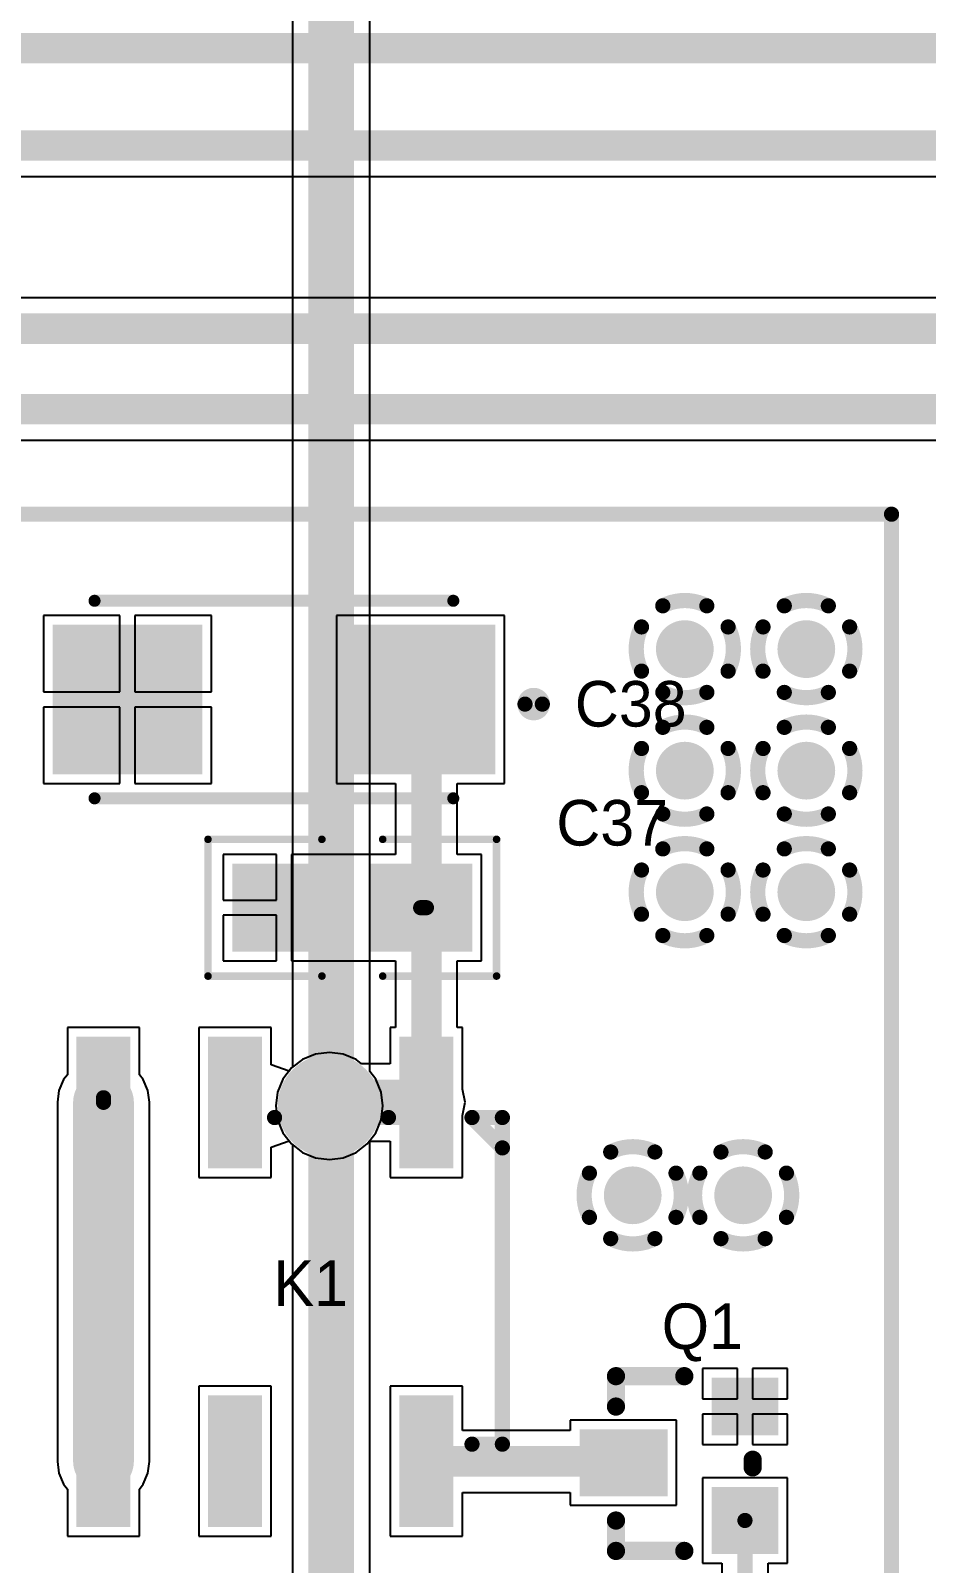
# Model space of a CAD drawing. Header units: millimetres. Extents: x 6.83 to 16.18, y 4.59 to 12.3.
# Drawn here: x 9.455 to 10.045, y 8.687 to 9.695 of the extents above; entities that cross this region are included whole.
import ezdxf

# ---------------------------------------------------------------- set-up
doc = ezdxf.new("R2010")
doc.units = ezdxf.units.MM
doc.header["$MEASUREMENT"] = 0
for name, color, linetype in [('BottomLayer', 5, 'Continuous'), ('BottomSolder', 6, 'Continuous'), ('InternalPlane1', 76, 'Continuous'), ('InternalPlane2', 16, 'Continuous'), ('MultiLayer', 9, 'Continuous'), ('TopLayer', 1, 'Continuous'), ('TopOverlay', 2, 'Continuous'), ('TopPaste', 8, 'Continuous'), ('TopSolder', 216, 'Continuous'), ('ViaHoleLayer', 16, 'Continuous')]:
    doc.layers.add(name, color=color, linetype=linetype)

# ---------------------------------------------------------------- blocks, each defined once
blk = doc.blocks.new('SOT_23_150')
at = {"layer": 'TopLayer'}
for points in [[(0.018278, 0.052755), (0.018278, 0.082755), (-0.017722, 0.052755), (-0.017722, 0.082755)], [(-0.054722, 0.012755), (-0.054722, 0.048755), (-0.104722, 0.012755), (-0.104722, 0.048755)], [(0.018278, -0.025245), (0.018278, 0.010755), (-0.017722, -0.025245), (-0.017722, 0.010755)]]:
    blk.add_solid(points, dxfattribs=at)
at = {"layer": 'TopOverlay', "const_width": 0.012}
for points in [[(-0.084722, 0.087755), (-0.039722, 0.087755)], [(-0.084722, 0.067755), (-0.084722, 0.087755)], [(0.005278, 0.027755), (0.005278, 0.032755)], [(-0.084722, -0.027245), (-0.084722, -0.007245)], [(-0.084722, -0.027245), (-0.039722, -0.027245)]]:
    blk.add_lwpolyline(points, dxfattribs=at)
at = {"layer": 'TopOverlay', "const_width": 0.006}
for points in [[(-0.087722, 0.087755, 1), (-0.081722, 0.087755, 1)], [(-0.087722, 0.087755, 1), (-0.081722, 0.087755, 1)], [(-0.042722, 0.087755, 1), (-0.036722, 0.087755, 1)], [(-0.087722, 0.067755, 1), (-0.081722, 0.067755, 1)], [(0.002278, 0.032755, 1), (0.008278, 0.032755, 1)], [(0.002278, 0.027755, 1), (0.008278, 0.027755, 1)], [(-0.087722, -0.007245, 1), (-0.081722, -0.007245, 1)], [(-0.087722, -0.027245, 1), (-0.081722, -0.027245, 1)], [(-0.087722, -0.027245, 1), (-0.081722, -0.027245, 1)], [(-0.042722, -0.027245, 1), (-0.036722, -0.027245, 1)]]:
    blk.add_lwpolyline(points, format="xyb", close=True, dxfattribs=at)
at = {"layer": 'TopPaste'}
for points in [[(0.018278, 0.052755), (0.018278, 0.082755), (-0.017722, 0.052755), (-0.017722, 0.082755)], [(-0.054722, 0.012755), (-0.054722, 0.048755), (-0.104722, 0.012755), (-0.104722, 0.048755)], [(0.018278, -0.025245), (0.018278, 0.010755), (-0.017722, -0.025245), (-0.017722, 0.010755)]]:
    blk.add_solid(points, dxfattribs=at)
at = {"layer": 'TopSolder'}
for points in [[(0.022278, 0.048755), (0.022278, 0.086755), (-0.021722, 0.048755), (-0.021722, 0.086755)], [(-0.050722, 0.008755), (-0.050722, 0.052755), (-0.108722, 0.008755), (-0.108722, 0.052755)], [(0.022278, -0.029245), (0.022278, 0.014755), (-0.021722, -0.029245), (-0.021722, 0.014755)]]:
    blk.add_solid(points, dxfattribs=at)
blk = doc.blocks.new('6032_____185')
at = {"layer": 'TopLayer'}
for points in [[(-0.2577, -0.0003), (-0.1672, -0.0003), (-0.2577, 0.0903), (-0.1672, 0.0903)], [(-0.0648, -0.0003), (0.0257, -0.0003), (-0.0648, 0.0903), (0.0257, 0.0903)]]:
    blk.add_solid(points, dxfattribs=at)
at = {"layer": 'TopOverlay', "const_width": 0.00787}
for points in [[(0.0021, 0.11), (-0.2341, 0.11)], [(0.0021, -0.02), (-0.2341, -0.02)]]:
    blk.add_lwpolyline(points, dxfattribs=at)
at = {"layer": 'TopOverlay'}
for points, const_width in [([(-0.2361, 0.11, 1), (-0.2321, 0.11, 1)], 0.00394), ([(0.0001, 0.11, 1), (0.0041, 0.11, 1)], 0.00394), ([(-0.2813, 0.048, 1), (-0.2927, 0.048, 1)], 0.01), ([(-0.2952, 0.048, 1), (-0.2902, 0.048, 1)], 0.005), ([(-0.2838, 0.048, 1), (-0.2788, 0.048, 1)], 0.005), ([(-0.2361, -0.02, 1), (-0.2321, -0.02, 1)], 0.00394), ([(0.0001, -0.02, 1), (0.0041, -0.02, 1)], 0.00394)]:
    blk.add_lwpolyline(points, format="xyb", close=True, dxfattribs=dict(at, const_width=const_width))
at = {"layer": 'TopPaste'}
for points in [[(-0.2577, -0.0003), (-0.1672, -0.0003), (-0.2577, 0.0903), (-0.1672, 0.0903)], [(-0.0648, -0.0003), (0.0257, -0.0003), (-0.0648, 0.0903), (0.0257, 0.0903)]]:
    blk.add_solid(points, dxfattribs=at)
at = {"layer": 'TopSolder'}
for points in [[(-0.2617, -0.0043), (-0.1632, -0.0043), (-0.2617, 0.0943), (-0.1632, 0.0943)], [(-0.0688, -0.0043), (0.0297, -0.0043), (-0.0688, 0.0943), (0.0297, 0.0943)]]:
    blk.add_solid(points, dxfattribs=at)
blk = doc.blocks.new('0805_186')
at = {"layer": 'TopLayer'}
for points in [[(-0.057, 0.05), (-0.117, 0.05), (-0.057, 0), (-0.117, 0)], [(0.033, 0.05), (-0.027, 0.05), (0.033, 0), (-0.027, 0)]]:
    blk.add_solid(points, dxfattribs=at)
at = {"layer": 'TopOverlay', "const_width": 0.005}
for points in [[(-0.137, 0.07), (-0.137, -0.02)], [(-0.062, 0.07), (-0.137, 0.07)], [(0.053, 0.07), (-0.022, 0.07)], [(0.053, 0.07), (0.053, -0.02)], [(-0.062, -0.02), (-0.137, -0.02)], [(0.053, -0.02), (-0.022, -0.02)]]:
    blk.add_lwpolyline(points, dxfattribs=at)
at = {"layer": 'TopOverlay', "const_width": 0.0025}
for points in [[(-0.13825, 0.07, 1), (-0.13575, 0.07, 1)], [(-0.13825, 0.07, 1), (-0.13575, 0.07, 1)], [(-0.06325, 0.07, 1), (-0.06075, 0.07, 1)], [(-0.02325, 0.07, 1), (-0.02075, 0.07, 1)], [(0.05175, 0.07, 1), (0.05425, 0.07, 1)], [(0.05175, 0.07, 1), (0.05425, 0.07, 1)], [(-0.13825, -0.02, 1), (-0.13575, -0.02, 1)], [(-0.13825, -0.02, 1), (-0.13575, -0.02, 1)], [(-0.06325, -0.02, 1), (-0.06075, -0.02, 1)], [(-0.02325, -0.02, 1), (-0.02075, -0.02, 1)], [(0.05175, -0.02, 1), (0.05425, -0.02, 1)], [(0.05175, -0.02, 1), (0.05425, -0.02, 1)]]:
    blk.add_lwpolyline(points, format="xyb", close=True, dxfattribs=at)
at = {"layer": 'TopPaste'}
for points in [[(-0.057, 0.05), (-0.117, 0.05), (-0.057, 0), (-0.117, 0)], [(0.033, 0.05), (-0.027, 0.05), (0.033, 0), (-0.027, 0)]]:
    blk.add_solid(points, dxfattribs=at)
at = {"layer": 'TopSolder'}
for points in [[(-0.053, 0.054), (-0.121, 0.054), (-0.053, -0.004), (-0.121, -0.004)], [(0.037, 0.054), (-0.031, 0.054), (0.037, -0.004), (-0.031, -0.004)]]:
    blk.add_solid(points, dxfattribs=at)
blk = doc.blocks.new('AXICOM_IM06_201')
at = {"layer": 'TopLayer'}
for points in [[(-0.1387, 0.0719), (-0.1112, 0.0719), (-0.1387, 0.1506), (-0.1112, 0.1506)], [(-0.0127, 0.0719), (0.0148, 0.0719), (-0.0127, 0.1506), (0.0148, 0.1506)], [(0.0739, 0.0719), (0.1014, 0.0719), (0.0739, 0.1506), (0.1014, 0.1506)], [(0.1605, 0.0719), (0.188, 0.0719), (0.1605, 0.1506), (0.188, 0.1506)], [(-0.1387, -0.1643), (-0.1112, -0.1643), (-0.1387, -0.0856), (-0.1112, -0.0856)], [(-0.0127, -0.1643), (0.0148, -0.1643), (-0.0127, -0.0856), (0.0148, -0.0856)], [(0.0739, -0.1643), (0.1014, -0.1643), (0.0739, -0.0856), (0.1014, -0.0856)], [(0.1605, -0.1643), (0.188, -0.1643), (0.1605, -0.0856), (0.188, -0.0856)]]:
    blk.add_solid(points, dxfattribs=at)
at = {"layer": 'TopOverlay', "const_width": 0.01}
for points in [[(-0.155, 0.1), (-0.175, 0.1)], [(-0.175, 0.1), (-0.175, -0.115)], [(0.22, 0.1), (0.2, 0.1)], [(0.22, 0.1), (0.22, -0.115)], [(-0.155, -0.115), (-0.175, -0.095)], [(-0.155, -0.115), (-0.175, -0.115)], [(-0.025, -0.115), (-0.1, -0.115)], [(0.22, -0.115), (0.2, -0.115)]]:
    blk.add_lwpolyline(points, dxfattribs=at)
at = {"layer": 'TopOverlay', "const_width": 0.005}
for points in [[(-0.1775, 0.1, 1), (-0.1725, 0.1, 1)], [(-0.1775, 0.1, 1), (-0.1725, 0.1, 1)], [(-0.1575, 0.1, 1), (-0.1525, 0.1, 1)], [(0.1975, 0.1, 1), (0.2025, 0.1, 1)], [(0.2175, 0.1, 1), (0.2225, 0.1, 1)], [(0.2175, 0.1, 1), (0.2225, 0.1, 1)], [(-0.1775, -0.095, 1), (-0.1725, -0.095, 1)], [(-0.1775, -0.115, 1), (-0.1725, -0.115, 1)], [(-0.1775, -0.115, 1), (-0.1725, -0.115, 1)], [(-0.1575, -0.115, 1), (-0.1525, -0.115, 1)], [(-0.1575, -0.115, 1), (-0.1525, -0.115, 1)], [(-0.1025, -0.115, 1), (-0.0975, -0.115, 1)], [(-0.0275, -0.115, 1), (-0.0225, -0.115, 1)], [(0.1975, -0.115, 1), (0.2025, -0.115, 1)], [(0.2175, -0.115, 1), (0.2225, -0.115, 1)], [(0.2175, -0.115, 1), (0.2225, -0.115, 1)]]:
    blk.add_lwpolyline(points, format="xyb", close=True, dxfattribs=at)
at = {"layer": 'TopPaste'}
for points in [[(-0.1387, 0.0719), (-0.1112, 0.0719), (-0.1387, 0.1506), (-0.1112, 0.1506)], [(-0.0127, 0.0719), (0.0148, 0.0719), (-0.0127, 0.1506), (0.0148, 0.1506)], [(0.0739, 0.0719), (0.1014, 0.0719), (0.0739, 0.1506), (0.1014, 0.1506)], [(0.1605, 0.0719), (0.188, 0.0719), (0.1605, 0.1506), (0.188, 0.1506)], [(-0.1387, -0.1643), (-0.1112, -0.1643), (-0.1387, -0.0856), (-0.1112, -0.0856)], [(-0.0127, -0.1643), (0.0148, -0.1643), (-0.0127, -0.0856), (0.0148, -0.0856)], [(0.0739, -0.1643), (0.1014, -0.1643), (0.0739, -0.0856), (0.1014, -0.0856)], [(0.1605, -0.1643), (0.188, -0.1643), (0.1605, -0.0856), (0.188, -0.0856)]]:
    blk.add_solid(points, dxfattribs=at)
at = {"layer": 'TopSolder'}
for points in [[(-0.1427, 0.0679), (-0.1072, 0.0679), (-0.1427, 0.1546), (-0.1072, 0.1546)], [(-0.0167, 0.0679), (0.0188, 0.0679), (-0.0167, 0.1546), (0.0188, 0.1546)], [(0.0699, 0.0679), (0.1054, 0.0679), (0.0699, 0.1546), (0.1054, 0.1546)], [(0.1565, 0.0679), (0.192, 0.0679), (0.1565, 0.1546), (0.192, 0.1546)], [(-0.1427, -0.1683), (-0.1072, -0.1683), (-0.1427, -0.0816), (-0.1072, -0.0816)], [(-0.0167, -0.1683), (0.0188, -0.1683), (-0.0167, -0.0816), (0.0188, -0.0816)], [(0.0699, -0.1683), (0.1054, -0.1683), (0.0699, -0.0816), (0.1054, -0.0816)], [(0.1565, -0.1683), (0.192, -0.1683), (0.1565, -0.0816), (0.192, -0.0816)]]:
    blk.add_solid(points, dxfattribs=at)

msp = doc.modelspace()

# ---------------------------------------------------------------- linework, layer by layer
at = {"layer": 'BottomLayer'}
for p, q in [((9.6274, 10.5015), (9.6274, 9.0131)), ((9.6783, 9.0103), (9.6783, 10.5011)), ((9.6267, 9.0126), (9.6211, 9.0052)), ((9.6274, 9.0131), (9.6267, 9.0126)), ((9.6822, 9.0052), (9.6783, 9.0103)), ((9.6211, 9.0052), (9.6176, 8.9967)), ((9.6858, 8.9967), (9.6822, 9.0052)), ((9.6176, 8.9967), (9.6164, 8.9876)), ((9.687, 8.9876), (9.6858, 8.9967)), ((9.6164, 8.9876), (9.6176, 8.9785)), ((9.6176, 8.9785), (9.6211, 8.9699)), ((9.6822, 8.9699), (9.6858, 8.9785)), ((9.6858, 8.9785), (9.687, 8.9876)), ((9.6211, 8.9699), (9.6267, 8.9626)), ((9.6783, 8.9649), (9.6822, 8.9699)), ((9.6267, 8.9626), (9.6274, 8.9621)), ((9.6274, 8.9621), (9.6274, 8.6577)), ((9.6783, 8.6627), (9.6783, 8.9649))]:
    msp.add_line(p, q, dxfattribs=at)
at = {"layer": 'BottomLayer', "const_width": 0.03}
msp.add_lwpolyline([(9.6529, 5.819), (9.6529, 10.5315)], dxfattribs=at)
at = {"layer": 'BottomLayer'}
for points, const_width in [([(9.8782, 9.2883, 1), (9.8932, 9.2883, 1)], 0.015), ([(9.9582, 9.2883, 1), (9.9732, 9.2883, 1)], 0.015), ([(9.8782, 9.2083, 1), (9.8932, 9.2083, 1)], 0.015), ([(9.9582, 9.2083, 1), (9.9732, 9.2083, 1)], 0.015), ([(9.8782, 9.1283, 1), (9.8932, 9.1283, 1)], 0.015), ([(9.9582, 9.1283, 1), (9.9732, 9.1283, 1)], 0.015), ([(9.6392, 8.9876, 1), (9.6642, 8.9876, 1)], 0.025), ([(9.8439, 8.9288, 1), (9.8589, 8.9288, 1)], 0.015), ([(9.9166, 8.9288, 1), (9.9316, 8.9288, 1)], 0.015)]:
    msp.add_lwpolyline(points, format="xyb", close=True, dxfattribs=dict(at, const_width=const_width))
at = {"layer": 'BottomSolder'}
for points, const_width in [([(9.8762, 9.2883, 1), (9.8952, 9.2883, 1)], 0.019), ([(9.9562, 9.2883, 1), (9.9752, 9.2883, 1)], 0.019), ([(9.8762, 9.2083, 1), (9.8952, 9.2083, 1)], 0.019), ([(9.9562, 9.2083, 1), (9.9752, 9.2083, 1)], 0.019), ([(9.8762, 9.1283, 1), (9.8952, 9.1283, 1)], 0.019), ([(9.9562, 9.1283, 1), (9.9752, 9.1283, 1)], 0.019), ([(9.6372, 8.9876, 1), (9.6662, 8.9876, 1)], 0.029), ([(9.8419, 8.9288, 1), (9.8609, 8.9288, 1)], 0.019), ([(9.9146, 8.9288, 1), (9.9336, 8.9288, 1)], 0.019)]:
    msp.add_lwpolyline(points, format="xyb", close=True, dxfattribs=dict(at, const_width=const_width))
at = {"layer": 'InternalPlane1', "const_width": 0.01}
for points in [[(9.8712, 9.3168, -0.240079), (9.9002, 9.3168)], [(9.9512, 9.3168, -0.240079), (9.9802, 9.3168)], [(9.8572, 9.2738, -0.240079), (9.8572, 9.3029)], [(9.9142, 9.3029, -0.240079), (9.9142, 9.2738)], [(9.9372, 9.2738, -0.240079), (9.9372, 9.3029)], [(9.9942, 9.3029, -0.240079), (9.9942, 9.2738)], [(9.9002, 9.2598, -0.240079), (9.8712, 9.2598)], [(9.9802, 9.2598, -0.240079), (9.9512, 9.2598)], [(9.8712, 9.2368, -0.240079), (9.9002, 9.2368)], [(9.9512, 9.2368, -0.240079), (9.9802, 9.2368)], [(9.8572, 9.1938, -0.240079), (9.8572, 9.2229)], [(9.9142, 9.2229, -0.240079), (9.9142, 9.1938)], [(9.9372, 9.1938, -0.240079), (9.9372, 9.2229)], [(9.9942, 9.2229, -0.240079), (9.9942, 9.1938)], [(9.9002, 9.1798, -0.240079), (9.8712, 9.1798)], [(9.9802, 9.1798, -0.240079), (9.9512, 9.1798)], [(9.8712, 9.1568, -0.240079), (9.9002, 9.1568)], [(9.9512, 9.1568, -0.240079), (9.9802, 9.1568)], [(9.8572, 9.1138, -0.240079), (9.8572, 9.1429)], [(9.9142, 9.1429, -0.240079), (9.9142, 9.1138)], [(9.9372, 9.1138, -0.240079), (9.9372, 9.1429)], [(9.9942, 9.1429, -0.240079), (9.9942, 9.1138)], [(9.9002, 9.0998, -0.240079), (9.8712, 9.0998)], [(9.9802, 9.0998, -0.240079), (9.9512, 9.0998)], [(9.8369, 8.9573, -0.240079), (9.866, 8.9573)], [(9.9095, 8.9573, -0.240079), (9.9386, 8.9573)], [(9.8229, 8.9143, -0.240079), (9.8229, 8.9434)], [(9.8799, 8.9434, -0.240079), (9.8799, 8.9143)], [(9.8956, 8.9143, -0.240079), (9.8956, 8.9434)], [(9.9526, 8.9434, -0.240079), (9.9526, 8.9143)], [(9.866, 8.9003, -0.240079), (9.8369, 8.9003)], [(9.9386, 8.9003, -0.240079), (9.9095, 8.9003)]]:
    msp.add_lwpolyline(points, format="xyb", dxfattribs=at)
at = {"layer": 'InternalPlane1'}
for points, const_width in [([(9.8687, 9.3168, 1), (9.8737, 9.3168, 1)], 0.005), ([(9.8977, 9.3168, 1), (9.9027, 9.3168, 1)], 0.005), ([(9.9487, 9.3168, 1), (9.9537, 9.3168, 1)], 0.005), ([(9.9777, 9.3168, 1), (9.9827, 9.3168, 1)], 0.005), ([(9.8547, 9.3029, 1), (9.8597, 9.3029, 1)], 0.005), ([(9.9117, 9.3029, 1), (9.9167, 9.3029, 1)], 0.005), ([(9.9347, 9.3029, 1), (9.9397, 9.3029, 1)], 0.005), ([(9.9917, 9.3029, 1), (9.9967, 9.3029, 1)], 0.005), ([(9.8547, 9.2738, 1), (9.8597, 9.2738, 1)], 0.005), ([(9.9117, 9.2738, 1), (9.9167, 9.2738, 1)], 0.005), ([(9.9347, 9.2738, 1), (9.9397, 9.2738, 1)], 0.005), ([(9.9917, 9.2738, 1), (9.9967, 9.2738, 1)], 0.005), ([(9.8687, 9.2598, 1), (9.8737, 9.2598, 1)], 0.005), ([(9.8977, 9.2598, 1), (9.9027, 9.2598, 1)], 0.005), ([(9.9487, 9.2598, 1), (9.9537, 9.2598, 1)], 0.005), ([(9.9777, 9.2598, 1), (9.9827, 9.2598, 1)], 0.005), ([(9.8687, 9.2368, 1), (9.8737, 9.2368, 1)], 0.005), ([(9.8977, 9.2368, 1), (9.9027, 9.2368, 1)], 0.005), ([(9.9487, 9.2368, 1), (9.9537, 9.2368, 1)], 0.005), ([(9.9777, 9.2368, 1), (9.9827, 9.2368, 1)], 0.005), ([(9.8547, 9.2229, 1), (9.8597, 9.2229, 1)], 0.005), ([(9.9117, 9.2229, 1), (9.9167, 9.2229, 1)], 0.005), ([(9.9347, 9.2229, 1), (9.9397, 9.2229, 1)], 0.005), ([(9.9917, 9.2229, 1), (9.9967, 9.2229, 1)], 0.005), ([(9.8547, 9.1938, 1), (9.8597, 9.1938, 1)], 0.005), ([(9.9117, 9.1938, 1), (9.9167, 9.1938, 1)], 0.005), ([(9.9347, 9.1938, 1), (9.9397, 9.1938, 1)], 0.005), ([(9.9917, 9.1938, 1), (9.9967, 9.1938, 1)], 0.005), ([(9.8687, 9.1798, 1), (9.8737, 9.1798, 1)], 0.005), ([(9.8977, 9.1798, 1), (9.9027, 9.1798, 1)], 0.005), ([(9.9487, 9.1798, 1), (9.9537, 9.1798, 1)], 0.005), ([(9.9777, 9.1798, 1), (9.9827, 9.1798, 1)], 0.005), ([(9.8687, 9.1568, 1), (9.8737, 9.1568, 1)], 0.005), ([(9.8977, 9.1568, 1), (9.9027, 9.1568, 1)], 0.005), ([(9.9487, 9.1568, 1), (9.9537, 9.1568, 1)], 0.005), ([(9.9777, 9.1568, 1), (9.9827, 9.1568, 1)], 0.005), ([(9.8547, 9.1429, 1), (9.8597, 9.1429, 1)], 0.005), ([(9.9117, 9.1429, 1), (9.9167, 9.1429, 1)], 0.005), ([(9.9347, 9.1429, 1), (9.9397, 9.1429, 1)], 0.005), ([(9.9917, 9.1429, 1), (9.9967, 9.1429, 1)], 0.005), ([(9.8547, 9.1138, 1), (9.8597, 9.1138, 1)], 0.005), ([(9.9117, 9.1138, 1), (9.9167, 9.1138, 1)], 0.005), ([(9.9347, 9.1138, 1), (9.9397, 9.1138, 1)], 0.005), ([(9.9917, 9.1138, 1), (9.9967, 9.1138, 1)], 0.005), ([(9.8687, 9.0998, 1), (9.8737, 9.0998, 1)], 0.005), ([(9.8977, 9.0998, 1), (9.9027, 9.0998, 1)], 0.005), ([(9.9487, 9.0998, 1), (9.9537, 9.0998, 1)], 0.005), ([(9.9777, 9.0998, 1), (9.9827, 9.0998, 1)], 0.005), ([(9.6347, 8.9876, 1), (9.6687, 8.9876, 1)], 0.034), ([(9.8344, 8.9573, 1), (9.8394, 8.9573, 1)], 0.005), ([(9.8635, 8.9573, 1), (9.8685, 8.9573, 1)], 0.005), ([(9.907, 8.9573, 1), (9.912, 8.9573, 1)], 0.005), ([(9.9361, 8.9573, 1), (9.9411, 8.9573, 1)], 0.005), ([(9.8204, 8.9434, 1), (9.8254, 8.9434, 1)], 0.005), ([(9.8774, 8.9434, 1), (9.8824, 8.9434, 1)], 0.005), ([(9.8931, 8.9434, 1), (9.8981, 8.9434, 1)], 0.005), ([(9.9501, 8.9434, 1), (9.9551, 8.9434, 1)], 0.005), ([(9.8204, 8.9143, 1), (9.8254, 8.9143, 1)], 0.005), ([(9.8774, 8.9143, 1), (9.8824, 8.9143, 1)], 0.005), ([(9.8931, 8.9143, 1), (9.8981, 8.9143, 1)], 0.005), ([(9.9501, 8.9143, 1), (9.9551, 8.9143, 1)], 0.005), ([(9.8344, 8.9003, 1), (9.8394, 8.9003, 1)], 0.005), ([(9.8635, 8.9003, 1), (9.8685, 8.9003, 1)], 0.005), ([(9.907, 8.9003, 1), (9.912, 8.9003, 1)], 0.005), ([(9.9361, 8.9003, 1), (9.9411, 8.9003, 1)], 0.005)]:
    msp.add_lwpolyline(points, format="xyb", close=True, dxfattribs=dict(at, const_width=const_width))
at = {"layer": 'InternalPlane2', "const_width": 0.01}
for points in [[(9.8712, 9.3168, -0.240079), (9.9002, 9.3168)], [(9.9512, 9.3168, -0.240079), (9.9802, 9.3168)], [(9.8572, 9.2738, -0.240079), (9.8572, 9.3029)], [(9.9142, 9.3029, -0.240079), (9.9142, 9.2738)], [(9.9372, 9.2738, -0.240079), (9.9372, 9.3029)], [(9.9942, 9.3029, -0.240079), (9.9942, 9.2738)], [(9.9002, 9.2598, -0.240079), (9.8712, 9.2598)], [(9.9802, 9.2598, -0.240079), (9.9512, 9.2598)], [(9.8712, 9.2368, -0.240079), (9.9002, 9.2368)], [(9.9512, 9.2368, -0.240079), (9.9802, 9.2368)], [(9.8572, 9.1938, -0.240079), (9.8572, 9.2229)], [(9.9142, 9.2229, -0.240079), (9.9142, 9.1938)], [(9.9372, 9.1938, -0.240079), (9.9372, 9.2229)], [(9.9942, 9.2229, -0.240079), (9.9942, 9.1938)], [(9.9002, 9.1798, -0.240079), (9.8712, 9.1798)], [(9.9802, 9.1798, -0.240079), (9.9512, 9.1798)], [(9.8712, 9.1568, -0.240079), (9.9002, 9.1568)], [(9.9512, 9.1568, -0.240079), (9.9802, 9.1568)], [(9.8572, 9.1138, -0.240079), (9.8572, 9.1429)], [(9.9142, 9.1429, -0.240079), (9.9142, 9.1138)], [(9.9372, 9.1138, -0.240079), (9.9372, 9.1429)], [(9.9942, 9.1429, -0.240079), (9.9942, 9.1138)], [(9.9002, 9.0998, -0.240079), (9.8712, 9.0998)], [(9.9802, 9.0998, -0.240079), (9.9512, 9.0998)], [(9.8369, 8.9573, -0.240079), (9.866, 8.9573)], [(9.9095, 8.9573, -0.240079), (9.9386, 8.9573)], [(9.8229, 8.9143, -0.240079), (9.8229, 8.9434)], [(9.8799, 8.9434, -0.240079), (9.8799, 8.9143)], [(9.8956, 8.9143, -0.240079), (9.8956, 8.9434)], [(9.9526, 8.9434, -0.240079), (9.9526, 8.9143)], [(9.866, 8.9003, -0.240079), (9.8369, 8.9003)], [(9.9386, 8.9003, -0.240079), (9.9095, 8.9003)]]:
    msp.add_lwpolyline(points, format="xyb", dxfattribs=at)
at = {"layer": 'InternalPlane2'}
for points, const_width in [([(9.8687, 9.3168, 1), (9.8737, 9.3168, 1)], 0.005), ([(9.8977, 9.3168, 1), (9.9027, 9.3168, 1)], 0.005), ([(9.9487, 9.3168, 1), (9.9537, 9.3168, 1)], 0.005), ([(9.9777, 9.3168, 1), (9.9827, 9.3168, 1)], 0.005), ([(9.8547, 9.3029, 1), (9.8597, 9.3029, 1)], 0.005), ([(9.9117, 9.3029, 1), (9.9167, 9.3029, 1)], 0.005), ([(9.9347, 9.3029, 1), (9.9397, 9.3029, 1)], 0.005), ([(9.9917, 9.3029, 1), (9.9967, 9.3029, 1)], 0.005), ([(9.8547, 9.2738, 1), (9.8597, 9.2738, 1)], 0.005), ([(9.9117, 9.2738, 1), (9.9167, 9.2738, 1)], 0.005), ([(9.9347, 9.2738, 1), (9.9397, 9.2738, 1)], 0.005), ([(9.9917, 9.2738, 1), (9.9967, 9.2738, 1)], 0.005), ([(9.8687, 9.2598, 1), (9.8737, 9.2598, 1)], 0.005), ([(9.8977, 9.2598, 1), (9.9027, 9.2598, 1)], 0.005), ([(9.9487, 9.2598, 1), (9.9537, 9.2598, 1)], 0.005), ([(9.9777, 9.2598, 1), (9.9827, 9.2598, 1)], 0.005), ([(9.8687, 9.2368, 1), (9.8737, 9.2368, 1)], 0.005), ([(9.8977, 9.2368, 1), (9.9027, 9.2368, 1)], 0.005), ([(9.9487, 9.2368, 1), (9.9537, 9.2368, 1)], 0.005), ([(9.9777, 9.2368, 1), (9.9827, 9.2368, 1)], 0.005), ([(9.8547, 9.2229, 1), (9.8597, 9.2229, 1)], 0.005), ([(9.9117, 9.2229, 1), (9.9167, 9.2229, 1)], 0.005), ([(9.9347, 9.2229, 1), (9.9397, 9.2229, 1)], 0.005), ([(9.9917, 9.2229, 1), (9.9967, 9.2229, 1)], 0.005), ([(9.8547, 9.1938, 1), (9.8597, 9.1938, 1)], 0.005), ([(9.9117, 9.1938, 1), (9.9167, 9.1938, 1)], 0.005), ([(9.9347, 9.1938, 1), (9.9397, 9.1938, 1)], 0.005), ([(9.9917, 9.1938, 1), (9.9967, 9.1938, 1)], 0.005), ([(9.8687, 9.1798, 1), (9.8737, 9.1798, 1)], 0.005), ([(9.8977, 9.1798, 1), (9.9027, 9.1798, 1)], 0.005), ([(9.9487, 9.1798, 1), (9.9537, 9.1798, 1)], 0.005), ([(9.9777, 9.1798, 1), (9.9827, 9.1798, 1)], 0.005), ([(9.8687, 9.1568, 1), (9.8737, 9.1568, 1)], 0.005), ([(9.8977, 9.1568, 1), (9.9027, 9.1568, 1)], 0.005), ([(9.9487, 9.1568, 1), (9.9537, 9.1568, 1)], 0.005), ([(9.9777, 9.1568, 1), (9.9827, 9.1568, 1)], 0.005), ([(9.8547, 9.1429, 1), (9.8597, 9.1429, 1)], 0.005), ([(9.9117, 9.1429, 1), (9.9167, 9.1429, 1)], 0.005), ([(9.9347, 9.1429, 1), (9.9397, 9.1429, 1)], 0.005), ([(9.9917, 9.1429, 1), (9.9967, 9.1429, 1)], 0.005), ([(9.8547, 9.1138, 1), (9.8597, 9.1138, 1)], 0.005), ([(9.9117, 9.1138, 1), (9.9167, 9.1138, 1)], 0.005), ([(9.9347, 9.1138, 1), (9.9397, 9.1138, 1)], 0.005), ([(9.9917, 9.1138, 1), (9.9967, 9.1138, 1)], 0.005), ([(9.8687, 9.0998, 1), (9.8737, 9.0998, 1)], 0.005), ([(9.8977, 9.0998, 1), (9.9027, 9.0998, 1)], 0.005), ([(9.9487, 9.0998, 1), (9.9537, 9.0998, 1)], 0.005), ([(9.9777, 9.0998, 1), (9.9827, 9.0998, 1)], 0.005), ([(9.6347, 8.9876, 1), (9.6687, 8.9876, 1)], 0.034), ([(9.8344, 8.9573, 1), (9.8394, 8.9573, 1)], 0.005), ([(9.8635, 8.9573, 1), (9.8685, 8.9573, 1)], 0.005), ([(9.907, 8.9573, 1), (9.912, 8.9573, 1)], 0.005), ([(9.9361, 8.9573, 1), (9.9411, 8.9573, 1)], 0.005), ([(9.8204, 8.9434, 1), (9.8254, 8.9434, 1)], 0.005), ([(9.8774, 8.9434, 1), (9.8824, 8.9434, 1)], 0.005), ([(9.8931, 8.9434, 1), (9.8981, 8.9434, 1)], 0.005), ([(9.9501, 8.9434, 1), (9.9551, 8.9434, 1)], 0.005), ([(9.8204, 8.9143, 1), (9.8254, 8.9143, 1)], 0.005), ([(9.8774, 8.9143, 1), (9.8824, 8.9143, 1)], 0.005), ([(9.8931, 8.9143, 1), (9.8981, 8.9143, 1)], 0.005), ([(9.9501, 8.9143, 1), (9.9551, 8.9143, 1)], 0.005), ([(9.8344, 8.9003, 1), (9.8394, 8.9003, 1)], 0.005), ([(9.8635, 8.9003, 1), (9.8685, 8.9003, 1)], 0.005), ([(9.907, 8.9003, 1), (9.912, 8.9003, 1)], 0.005), ([(9.9361, 8.9003, 1), (9.9411, 8.9003, 1)], 0.005)]:
    msp.add_lwpolyline(points, format="xyb", close=True, dxfattribs=dict(at, const_width=const_width))
at = {"layer": 'MultiLayer'}
for points, const_width in [([(9.8782, 9.2883, 1), (9.8932, 9.2883, 1)], 0.015), ([(9.9582, 9.2883, 1), (9.9732, 9.2883, 1)], 0.015), ([(9.8782, 9.2083, 1), (9.8932, 9.2083, 1)], 0.015), ([(9.9582, 9.2083, 1), (9.9732, 9.2083, 1)], 0.015), ([(9.8782, 9.1283, 1), (9.8932, 9.1283, 1)], 0.015), ([(9.9582, 9.1283, 1), (9.9732, 9.1283, 1)], 0.015), ([(9.6392, 8.9876, 1), (9.6642, 8.9876, 1)], 0.025), ([(9.8439, 8.9288, 1), (9.8589, 8.9288, 1)], 0.015), ([(9.9166, 8.9288, 1), (9.9316, 8.9288, 1)], 0.015)]:
    msp.add_lwpolyline(points, format="xyb", close=True, dxfattribs=dict(at, const_width=const_width))
at = {"layer": 'TopLayer'}
for p, q in [((9.2004, 9.5993), (10.2458, 9.5993)), ((10.1258, 9.5196), (9.1975, 9.5196)), ((8.6302, 9.4258), (10.0695, 9.4258)), ((9.5137, 9.3104), (9.4635, 9.3104)), ((9.4635, 9.3104), (9.4635, 9.2601)), ((9.5137, 9.2601), (9.5137, 9.3104)), ((9.574, 9.3104), (9.5237, 9.3104)), ((9.5237, 9.3104), (9.5237, 9.2601)), ((9.574, 9.2601), (9.574, 9.3104)), ((9.7669, 9.3104), (9.6564, 9.3104)), ((9.6564, 9.3104), (9.6564, 9.1998)), ((9.7669, 9.1998), (9.7669, 9.3104)), ((9.4635, 9.2601), (9.5137, 9.2601)), ((9.5237, 9.2601), (9.574, 9.2601)), ((9.5137, 9.2501), (9.4635, 9.2501)), ((9.4635, 9.2501), (9.4635, 9.1998)), ((9.5137, 9.1998), (9.5137, 9.2501)), ((9.574, 9.2501), (9.5237, 9.2501)), ((9.5237, 9.2501), (9.5237, 9.1998)), ((9.574, 9.1998), (9.574, 9.2501)), ((9.4635, 9.1998), (9.5137, 9.1998)), ((9.5237, 9.1998), (9.574, 9.1998)), ((9.6564, 9.1998), (9.6952, 9.1998)), ((9.6952, 9.1998), (9.6952, 9.1531)), ((9.7359, 9.1531), (9.7359, 9.1998)), ((9.7359, 9.1998), (9.7669, 9.1998)), ((9.6168, 9.1531), (9.5818, 9.1531)), ((9.5818, 9.1531), (9.5818, 9.1231)), ((9.6168, 9.1231), (9.6168, 9.1531)), ((9.66, 9.1531), (9.6268, 9.1531)), ((9.6268, 9.1531), (9.6268, 9.1181)), ((9.6618, 9.1531), (9.66, 9.1531)), ((9.6718, 9.1531), (9.6618, 9.1531)), ((9.6736, 9.1531), (9.6718, 9.1531)), ((9.6952, 9.1531), (9.6736, 9.1531)), ((9.7518, 9.1531), (9.7359, 9.1531)), ((9.7518, 9.0831), (9.7518, 9.1531)), ((9.5818, 9.1231), (9.6168, 9.1231)), ((9.6168, 9.1131), (9.5818, 9.1131)), ((9.5818, 9.1131), (9.5818, 9.0831)), ((9.6168, 9.0831), (9.6168, 9.1131)), ((9.6268, 9.1181), (9.6268, 9.0831)), ((9.5818, 9.0831), (9.6168, 9.0831)), ((9.6268, 9.0831), (9.66, 9.0831)), ((9.66, 9.0831), (9.6618, 9.0831)), ((9.6618, 9.0831), (9.6718, 9.0831)), ((9.6718, 9.0831), (9.6736, 9.0831)), ((9.6736, 9.0831), (9.6952, 9.0831)), ((9.6952, 9.0831), (9.6952, 9.0393)), ((9.7359, 9.0393), (9.7359, 9.0831)), ((9.7359, 9.0831), (9.7518, 9.0831)), ((9.5267, 9.0393), (9.4792, 9.0393)), ((9.4792, 9.0393), (9.4792, 9.0082)), ((9.5267, 9.0082), (9.5267, 9.0393)), ((9.6133, 9.0393), (9.5658, 9.0393)), ((9.5658, 9.0393), (9.5658, 8.9406)), ((9.6133, 9.0146), (9.6133, 9.0393)), ((9.6952, 9.0393), (9.6918, 9.0393)), ((9.6918, 9.0393), (9.6918, 9.0154)), ((9.7393, 9.0393), (9.7359, 9.0393)), ((9.7393, 8.9986), (9.7393, 9.0393)), ((9.6425, 9.0217), (9.634, 9.0182)), ((9.6517, 9.0229), (9.6425, 9.0217)), ((9.6608, 9.0217), (9.6517, 9.0229)), ((9.6693, 9.0182), (9.6608, 9.0217)), ((9.6252, 9.0105), (9.6133, 9.0146)), ((9.6267, 9.0126), (9.6252, 9.0105)), ((9.634, 9.0182), (9.6267, 9.0126)), ((9.6729, 9.0154), (9.6693, 9.0182)), ((9.6918, 9.0154), (9.6729, 9.0154)), ((9.4767, 9.0051), (9.4737, 8.9978)), ((9.4792, 9.0082), (9.4767, 9.0051)), ((9.5292, 9.0051), (9.5267, 9.0082)), ((9.5322, 8.9978), (9.5292, 9.0051)), ((9.741, 8.99), (9.7393, 8.9986)), ((9.4737, 8.9978), (9.4727, 8.99)), ((9.4727, 8.99), (9.4727, 8.7537)), ((9.5332, 8.99), (9.5322, 8.9978)), ((9.5332, 8.7537), (9.5332, 8.99)), ((9.7393, 8.9814), (9.741, 8.99)), ((9.7393, 8.9406), (9.7393, 8.9814)), ((9.6133, 8.9606), (9.6252, 8.9646)), ((9.6133, 8.9406), (9.6133, 8.9606)), ((9.6252, 8.9646), (9.6267, 8.9626)), ((9.6267, 8.9626), (9.634, 8.957)), ((9.6693, 8.957), (9.6766, 8.9626)), ((9.6766, 8.9626), (9.678, 8.9645)), ((9.678, 8.9645), (9.6918, 8.9645)), ((9.6918, 8.9645), (9.6918, 8.9406)), ((9.634, 8.957), (9.6425, 8.9535)), ((9.6425, 8.9535), (9.6517, 8.9523)), ((9.6517, 8.9523), (9.6608, 8.9535)), ((9.6608, 8.9535), (9.6693, 8.957)), ((9.5658, 8.9406), (9.6133, 8.9406)), ((9.6918, 8.9406), (9.7393, 8.9406)), ((9.9203, 8.8148), (9.8973, 8.8148)), ((9.8973, 8.8148), (9.8973, 8.7948)), ((9.9203, 8.7948), (9.9203, 8.8148)), ((9.9533, 8.8148), (9.9303, 8.8148)), ((9.9303, 8.8148), (9.9303, 8.7948)), ((9.9533, 8.7948), (9.9533, 8.8148)), ((9.6133, 8.8031), (9.5658, 8.8031)), ((9.5658, 8.8031), (9.5658, 8.7044)), ((9.6133, 8.7044), (9.6133, 8.8031)), ((9.7393, 8.8031), (9.6918, 8.8031)), ((9.6918, 8.8031), (9.6918, 8.7044)), ((9.7393, 8.7741), (9.7393, 8.8031)), ((9.8973, 8.7948), (9.9203, 8.7948)), ((9.9303, 8.7948), (9.9533, 8.7948)), ((9.8803, 8.7808), (9.8103, 8.7808)), ((9.8103, 8.7808), (9.8103, 8.7741)), ((9.8803, 8.7248), (9.8803, 8.7808)), ((9.9203, 8.7848), (9.8973, 8.7848)), ((9.8973, 8.7848), (9.8973, 8.7648)), ((9.9203, 8.7648), (9.9203, 8.7848)), ((9.9533, 8.7848), (9.9303, 8.7848)), ((9.9303, 8.7848), (9.9303, 8.7648)), ((9.9533, 8.7648), (9.9533, 8.7848)), ((9.8103, 8.7741), (9.7393, 8.7741)), ((9.8973, 8.7648), (9.9203, 8.7648)), ((9.9303, 8.7648), (9.9533, 8.7648)), ((9.4727, 8.7537), (9.4737, 8.7459)), ((9.5322, 8.7459), (9.5332, 8.7537)), ((9.4737, 8.7459), (9.4767, 8.7386)), ((9.4767, 8.7386), (9.4792, 8.7354)), ((9.5267, 8.7354), (9.5292, 8.7386)), ((9.5292, 8.7386), (9.5322, 8.7459)), ((9.9533, 8.7428), (9.8973, 8.7428)), ((9.8973, 8.7428), (9.8973, 8.6868)), ((9.9533, 8.6868), (9.9533, 8.7428)), ((9.4792, 8.7354), (9.4792, 8.7044)), ((9.5267, 8.7044), (9.5267, 8.7354)), ((9.7393, 8.7044), (9.7393, 8.7333)), ((9.7393, 8.7333), (9.8103, 8.7333)), ((9.8103, 8.7333), (9.8103, 8.7248)), ((9.8103, 8.7248), (9.8803, 8.7248)), ((9.4792, 8.7044), (9.5267, 8.7044)), ((9.5658, 8.7044), (9.6133, 8.7044)), ((9.6918, 8.7044), (9.7393, 8.7044)), ((9.8973, 8.6868), (9.91, 8.6868)), ((9.91, 8.6868), (9.91, 8.5288)), ((9.9406, 8.5351), (9.9406, 8.6868)), ((9.9406, 8.6868), (9.9533, 8.6868))]:
    msp.add_line(p, q, dxfattribs=at)
for points, const_width in [([(7.7387, 9.6839), (10.4279, 9.6839)], 0.02), ([(7.7627, 9.6197), (10.2737, 9.6197)], 0.02), ([(8.5365, 9.4992), (10.1381, 9.4992)], 0.02), ([(8.6157, 9.4462), (10.0791, 9.4462)], 0.02), ([(9.7156, 9.1181), (9.7156, 9.2551)], 0.02), ([(9.7156, 8.99), (9.7156, 9.1181)], 0.02), ([(9.7118, 9.1181), (9.7156, 9.1181)], 0.01), ([(9.503, 8.7537), (9.503, 8.99)], 0.04), ([(9.6625, 8.99), (9.7156, 8.99)], 0.03), ([(9.503, 8.99), (9.503, 8.993)], 0.01), ([(9.7156, 8.7537), (9.8492, 8.7537)], 0.02), ([(9.9253, 8.5288), (9.9253, 8.7148)], 0.01)]:
    msp.add_lwpolyline(points, dxfattribs=dict(at, const_width=const_width))
for points, const_width in [([(9.8782, 9.2883, 1), (9.8932, 9.2883, 1)], 0.015), ([(9.9582, 9.2883, 1), (9.9732, 9.2883, 1)], 0.015), ([(9.7106, 9.2551, 1), (9.7206, 9.2551, 1)], 0.01), ([(9.8782, 9.2083, 1), (9.8932, 9.2083, 1)], 0.015), ([(9.9582, 9.2083, 1), (9.9732, 9.2083, 1)], 0.015), ([(9.8782, 9.1283, 1), (9.8932, 9.1283, 1)], 0.015), ([(9.9582, 9.1283, 1), (9.9732, 9.1283, 1)], 0.015), ([(9.7106, 9.1181, 1), (9.7206, 9.1181, 1)], 0.01), ([(9.7106, 9.1181, 1), (9.7206, 9.1181, 1)], 0.01), ([(9.7093, 9.1181, 1), (9.7143, 9.1181, 1)], 0.005), ([(9.7131, 9.1181, 1), (9.7181, 9.1181, 1)], 0.005), ([(9.493, 8.99, 1), (9.513, 8.99, 1)], 0.02), ([(9.6392, 8.9876, 1), (9.6642, 8.9876, 1)], 0.025), ([(9.655, 8.99, 1), (9.67, 8.99, 1)], 0.015), ([(9.7081, 8.99, 1), (9.7231, 8.99, 1)], 0.015), ([(9.7106, 8.99, 1), (9.7206, 8.99, 1)], 0.01), ([(9.5005, 8.993, 1), (9.5055, 8.993, 1)], 0.005), ([(9.5005, 8.99, 1), (9.5055, 8.99, 1)], 0.005), ([(9.8439, 8.9288, 1), (9.8589, 8.9288, 1)], 0.015), ([(9.9166, 8.9288, 1), (9.9316, 8.9288, 1)], 0.015), ([(9.493, 8.7537, 1), (9.513, 8.7537, 1)], 0.02), ([(9.7106, 8.7537, 1), (9.7206, 8.7537, 1)], 0.01), ([(9.8442, 8.7537, 1), (9.8542, 8.7537, 1)], 0.01), ([(9.9228, 8.7148, 1), (9.9278, 8.7148, 1)], 0.005)]:
    msp.add_lwpolyline(points, format="xyb", close=True, dxfattribs=dict(at, const_width=const_width))
at = {"layer": 'TopOverlay', "const_width": 0.01}
for points in [[(9.4068, 9.3771), (10.0218, 9.3771)], [(10.0218, 5.4621), (10.0218, 9.3771)]]:
    msp.add_lwpolyline(points, dxfattribs=at)
at = {"layer": 'TopOverlay', "const_width": 0.005}
msp.add_lwpolyline([(10.0193, 9.3771, 1), (10.0243, 9.3771, 1)], format="xyb", close=True, dxfattribs=at)
msp.add_lwpolyline([(10.0193, 9.3771, 1), (10.0243, 9.3771, 1)], format="xyb", close=True, dxfattribs=at)
at = {"layer": 'TopSolder'}
for points, const_width in [([(9.8762, 9.2883, 1), (9.8952, 9.2883, 1)], 0.019), ([(9.9562, 9.2883, 1), (9.9752, 9.2883, 1)], 0.019), ([(9.8762, 9.2083, 1), (9.8952, 9.2083, 1)], 0.019), ([(9.9562, 9.2083, 1), (9.9752, 9.2083, 1)], 0.019), ([(9.8762, 9.1283, 1), (9.8952, 9.1283, 1)], 0.019), ([(9.9562, 9.1283, 1), (9.9752, 9.1283, 1)], 0.019), ([(9.6372, 8.9876, 1), (9.6662, 8.9876, 1)], 0.029), ([(9.8419, 8.9288, 1), (9.8609, 8.9288, 1)], 0.019), ([(9.9146, 8.9288, 1), (9.9336, 8.9288, 1)], 0.019)]:
    msp.add_lwpolyline(points, format="xyb", close=True, dxfattribs=dict(at, const_width=const_width))
at = {"layer": 'ViaHoleLayer'}
for points, const_width in [([(9.8822, 9.2883, 1), (9.8892, 9.2883, 1)], 0.007), ([(9.9622, 9.2883, 1), (9.9692, 9.2883, 1)], 0.007), ([(9.8822, 9.2083, 1), (9.8892, 9.2083, 1)], 0.007), ([(9.9622, 9.2083, 1), (9.9692, 9.2083, 1)], 0.007), ([(9.8822, 9.1283, 1), (9.8892, 9.1283, 1)], 0.007), ([(9.9622, 9.1283, 1), (9.9692, 9.1283, 1)], 0.007), ([(9.6447, 8.9876, 1), (9.6587, 8.9876, 1)], 0.014), ([(9.8479, 8.9288, 1), (9.8549, 8.9288, 1)], 0.007), ([(9.9206, 8.9288, 1), (9.9276, 8.9288, 1)], 0.007)]:
    msp.add_lwpolyline(points, format="xyb", close=True, dxfattribs=dict(at, const_width=const_width))

# ---------------------------------------------------------------- block references
for name, p, rotation in [('6032_____185', (9.4992, 9.3001), 180), ('0805_186', (9.6248, 9.1431), 180), ('AXICOM_IM06_201', (9.5906, 8.865), 180), ('SOT_23_150', (9.9251, 8.722), 360)]:
    msp.add_blockref(name, p, dxfattribs=dict(rotation=rotation))

# ---------------------------------------------------------------- texts
at = {"layer": 'TopOverlay'}
for s, p in [('C38', (9.8133, 9.2373)), ('C37', (9.8011, 9.159)), ('K1', (9.6149, 8.856)), ('Q1', (9.8705, 8.8276))]:
    msp.add_text(s, height=0.03, dxfattribs=at).set_placement(p)

doc.saveas('drawing.dxf')
